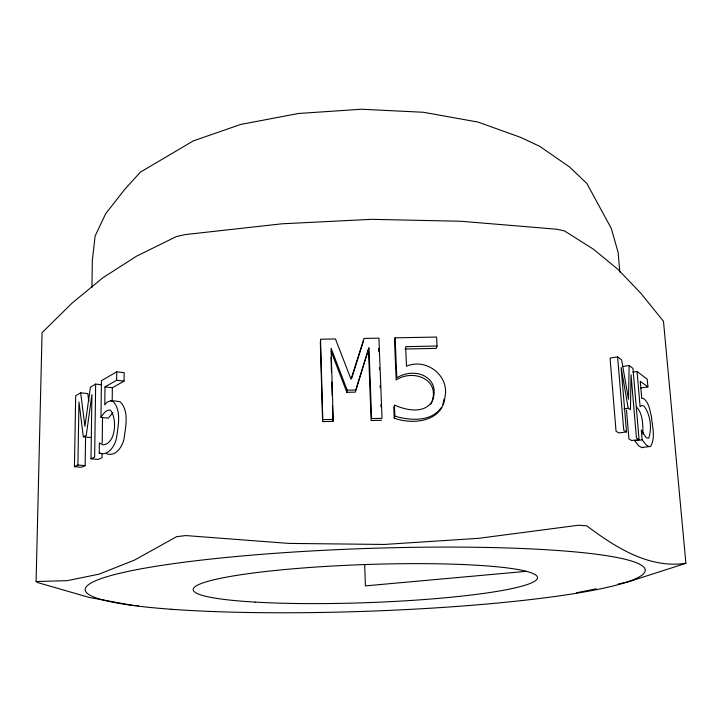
<?xml version="1.0" encoding="UTF-8"?>
<svg xmlns="http://www.w3.org/2000/svg" width="722" height="722" viewBox="0 0 722 722"><rect width="100%" height="100%" fill="white"/><g stroke="black" fill="none" stroke-linecap="round" stroke-linejoin="round"><path stroke-width="1.08" d="M106.639 453.786C116.007 457.053 122.758 446.088 124.139 438.164C125.61 426.585 129.364 410.818 120.087 401.757C114.771 400.927 107.885 399.095 104.78 404.943L104.997 386.902L112.343 387.741L124.067 381.126L124.139 372.705L116.72 371.812L101.441 380.711L100.972 417.424L108.327 418.164L112.885 412.587M112.199 401.233L112.343 387.741M104.997 386.902L116.63 380.259L116.72 371.812M110.628 400.683L112.65 400.954C121.865 410.096 118.083 425.854 116.621 437.46C115.24 445.33 108.607 456.403 99.239 453.145L99.374 442.956L103.029 444.824C116.278 443.94 117.226 417.37 110.231 410.042C105.8 409.455 103.102 414.32 100.972 417.424M102.055 454.337L102.01 457.694L98.327 459.427L90.99 458.813L91.92 394.555L86.252 435.339L83.346 436.837L78.969 401.946L77.904 465.031L74.438 466.683L75.684 395.728L80.665 392.822L87.804 393.616L88.824 401.423M102.19 443.137L102.515 417.388M101.883 384.799L95.656 384.086L94.645 457.071L90.99 458.813M74.438 466.683L81.64 467.26L85.133 465.627L85.584 436.413M91.938 287.356L92.335 260.471L95.142 235.95L105.701 213.685L124.735 189.381L140.393 172.134L193.361 140.88L240.616 124.473L298.448 113.48L361.469 109.248L423.345 112.262L477.955 122.054L520.535 137.342L539.668 146.295L569.568 166.981L586.896 183.514L611.308 228.468L618.113 252.339L619.792 272.05M629.124 365.531L628.483 399.257L621.624 359.89L617.617 356.876L610.045 358.058L616.047 431.251L618.853 432.929L626.506 431.918L621.091 367.363L628.221 408.282L630.441 409.744L631.019 374.673L636.443 437.956L639.078 439.563L632.95 368.419L629.124 365.531L622.761 366.505M138.471 605.704L132.893 605.406L89.095 597.419L37.643 582.546L36.1 581.526L42.075 332.661L72.2 302.987L102.84 277.789L136.413 256.238L176.376 236.563L185.067 234.596L282.094 223.793L371.749 219.335L461.006 221.266L556.644 229.208L564.487 230.914L593.466 249.234L618.068 269.468L640.838 293.258L663.482 321.317L685.9 563.313L627.95 581.941L618.14 584.08M643.013 434.148C642.779 425.068 643.158 414.139 636.605 407.064M320.333 341.641L322.581 421.603L332.941 421.377L333.212 419.41L331.082 348.284L347.219 390.187L346.867 392.317L355.332 392.136L368.807 348.347M432.198 401.08C439.536 378.572 412.506 369.068 396.17 379.989L394.501 340.243L395.133 337.833L436.593 337.057L437.045 346.046L436.169 348.41L404.934 349.006M442.857 404.5L444.039 399.085M351.677 378.247L363.545 340.829M437.045 346.046L405.629 346.65L406.495 366.189C426.224 357.715 449.598 375.476 444.969 397.01C442.794 421.711 413.002 425.132 394.221 418.128L394.862 416.152L394.392 405.006C405.556 410.078 423.309 414.139 431.648 402.163M430.799 404.212C443.597 379.808 417.533 365.287 396.811 377.796L395.133 337.833M441.575 407.226C431.44 422.135 410.177 420.727 394.862 416.152M95.656 384.086L90.43 387.127L84.916 426.395L80.665 392.822M649.295 446.683L646.262 445.05L642.147 439.842L634.719 440.799L638.871 445.988L641.957 447.613L650.639 446.349C655.756 437.595 652.21 426.305 651.461 416.747C649.764 410.367 649.096 401.802 642.842 398.138L641.759 398.436L640.261 381.297L647.923 386.938L647.237 379.167L637.048 371.496L632.869 372.128M641.957 447.613L643.32 447.27M596.336 588.836L576.634 592.744M640.739 387.985L647.923 386.938M623.907 408.878L628.221 408.282M639.078 439.563L631.597 440.528L628.925 438.931L626.497 410.123M526.401 571.328L365.413 585.876L364.673 564.496M685.9 563.313C648.573 568.801 615.207 547.086 586.697 525.815L578.502 525.228L478.65 538.323L384.294 544.451L288.935 543.413L185.924 535.58L176.728 536.645L134.463 560.101L99.058 574.152L67.074 580.678L36.1 581.526M333.212 419.41L322.788 419.635L320.523 339.232L335.441 338.952L351.036 379.267L363.996 338.419L378.915 338.14L382.046 418.336L371.604 418.57L368.969 347.562L355.738 390.006L347.219 390.187M381.487 420.303L371.099 420.538L368.491 349.917M77.904 465.031L85.133 465.627M99.239 453.145L101.36 453.335M83.346 436.837L90.584 437.505M116.63 380.259L124.067 381.126M626.506 431.918L623.745 430.231L617.617 356.876M331.227 351.686L346.867 392.317M637.048 371.496L640.107 406.712L641.894 405.448L643.916 406.044C650.495 414.554 652.128 428.218 648.744 438.155L646.768 437.911L645.495 436.837L641.298 430.032L642.147 439.842M393.761 407.046L394.221 418.128M378.68 348.41L378.815 351.785M379.429 367.507L379.519 369.754M380.124 385.485L380.214 387.732M380.873 404.582L380.963 406.829M331.019 357.381L331.461 371.974M331.768 382.082L332.165 395.548M332.472 405.656L332.941 421.377M255.074 602.094A172.287 19.079 -2 0 0 535.002 581.029A172.287 19.079 -2 0 0 305.938 567.763A172.287 19.079 -2 0 0 255.074 602.094M170.943 609.242A280.163 31.38 -2 0 0 636.966 578.123A280.163 31.38 -2 0 0 287.717 552.429A280.163 31.38 -2 0 0 170.943 609.242"/></g></svg>
